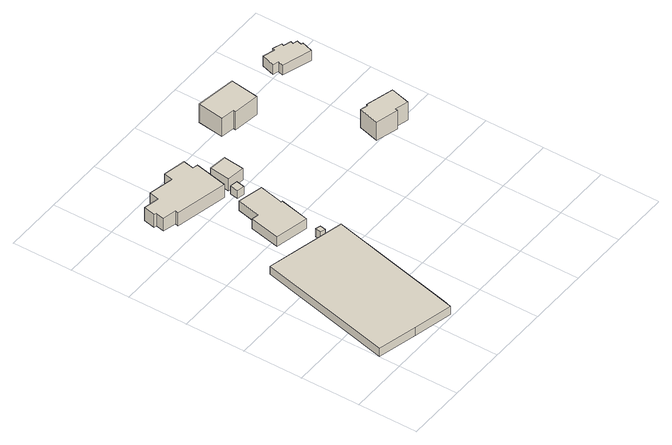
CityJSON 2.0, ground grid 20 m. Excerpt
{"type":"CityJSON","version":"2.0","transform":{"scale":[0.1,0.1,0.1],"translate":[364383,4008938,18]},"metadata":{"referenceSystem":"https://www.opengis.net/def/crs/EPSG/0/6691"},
"CityObjects":{
"building1":{"type":"Building","attributes":{"枝番":1,"利根川水系渡良瀬川洪水浸水想定区域（想定最大規模）.規模":"L2","利根川水系渡良瀬川洪水浸水想定区域（想定最大規模）.浸水ランク":"2","利根川水系渡良瀬川洪水浸水想定区域（想定最大規模）.浸水深":0.83,"利根川水系渡良瀬川洪水浸水想定区域（想定最大規模）.継続時間":6.7,"利根川水系利根川洪水浸水想定区域（計画規模）.規模":"L1","利根川水系利根川洪水浸水想定区域（計画規模）.浸水ランク":"3","利根川水系利根川洪水浸水想定区域（計画規模）.浸水深":3.23,"利根川水系利根川洪水浸水想定区域（想定最大規模）.規模":"L2","利根川水系利根川洪水浸水想定区域（想定最大規模）.浸水ランク":"3","利根川水系利根川洪水浸水想定区域（想定最大規模）.浸水深":4.73,"BuildingDetails.prefecture":"10","BuildingDetails.city":"10207"},"geometry":[{"type":"Solid","lod":"1","boundaries":[[[[0,1,2,3,4,5]],[[4,6,7,5]],[[3,8,6,4]],[[2,9,8,3]],[[1,10,9,2]],[[0,11,10,1]],[[5,7,11,0]],[[6,8,9,10,11,7]]]]}]},
"building2":{"type":"Building","attributes":{"枝番":1,"利根川水系渡良瀬川洪水浸水想定区域（想定最大規模）.規模":"L2","利根川水系利根川洪水浸水想定区域（計画規模）.規模":"L1","利根川水系利根川洪水浸水想定区域（計画規模）.浸水ランク":"2","利根川水系利根川洪水浸水想定区域（計画規模）.浸水深":1.93,"利根川水系利根川洪水浸水想定区域（想定最大規模）.規模":"L2","利根川水系利根川洪水浸水想定区域（想定最大規模）.浸水ランク":"3","利根川水系利根川洪水浸水想定区域（想定最大規模）.浸水深":3.42,"usage":"411","measuredHeight":7.1,"BuildingDetails.prefecture":"10","BuildingDetails.city":"10207","BuildingDetails.surveyYear":2016},"geometry":[{"type":"Solid","lod":"1","boundaries":[[[[12,13,14,15,16,17,18,19,20,21,22,23,24,25]],[[24,26,27,25]],[[23,28,26,24]],[[22,29,28,23]],[[21,30,29,22]],[[20,31,30,21]],[[19,32,31,20]],[[18,33,32,19]],[[17,34,33,18]],[[16,35,34,17]],[[15,36,35,16]],[[14,37,36,15]],[[13,38,37,14]],[[12,39,38,13]],[[25,27,39,12]],[[26,28,29,30,31,32,33,34,35,36,37,38,39,27]]]]}]},
"building3":{"type":"Building","attributes":{"枝番":1,"利根川水系渡良瀬川洪水浸水想定区域（想定最大規模）.規模":"L2","利根川水系渡良瀬川洪水浸水想定区域（想定最大規模）.浸水ランク":"2","利根川水系渡良瀬川洪水浸水想定区域（想定最大規模）.浸水深":0.73,"利根川水系渡良瀬川洪水浸水想定区域（想定最大規模）.継続時間":6.3,"利根川水系利根川洪水浸水想定区域（計画規模）.規模":"L1","利根川水系利根川洪水浸水想定区域（計画規模）.浸水ランク":"3","利根川水系利根川洪水浸水想定区域（計画規模）.浸水深":3.13,"利根川水系利根川洪水浸水想定区域（想定最大規模）.規模":"L2","利根川水系利根川洪水浸水想定区域（想定最大規模）.浸水ランク":"3","利根川水系利根川洪水浸水想定区域（想定最大規模）.浸水深":4.62,"BuildingDetails.prefecture":"10","BuildingDetails.city":"10207"},"geometry":[{"type":"Solid","lod":"1","boundaries":[[[[40,41,42,43]],[[42,44,45,43]],[[41,46,44,42]],[[40,47,46,41]],[[43,45,47,40]],[[44,46,47,45]]]]}]},
"building4":{"type":"Building","attributes":{"枝番":1,"利根川水系渡良瀬川洪水浸水想定区域（想定最大規模）.規模":"L2","利根川水系渡良瀬川洪水浸水想定区域（想定最大規模）.浸水ランク":"1","利根川水系渡良瀬川洪水浸水想定区域（想定最大規模）.浸水深":0.13,"利根川水系利根川洪水浸水想定区域（計画規模）.規模":"L1","利根川水系利根川洪水浸水想定区域（計画規模）.浸水ランク":"2","利根川水系利根川洪水浸水想定区域（計画規模）.浸水深":2.53,"利根川水系利根川洪水浸水想定区域（想定最大規模）.規模":"L2","利根川水系利根川洪水浸水想定区域（想定最大規模）.浸水ランク":"3","利根川水系利根川洪水浸水想定区域（想定最大規模）.浸水深":4.03,"usage":"411","measuredHeight":4.5,"BuildingDetails.prefecture":"10","BuildingDetails.city":"10207","BuildingDetails.surveyYear":2016},"geometry":[{"type":"Solid","lod":"1","boundaries":[[[[48,49,50,51,52,53,54,55]],[[54,56,57,55]],[[53,58,56,54]],[[52,59,58,53]],[[51,60,59,52]],[[50,61,60,51]],[[49,62,61,50]],[[48,63,62,49]],[[55,57,63,48]],[[56,58,59,60,61,62,63,57]]]]}]},
"building5":{"type":"Building","attributes":{"枝番":1,"利根川水系渡良瀬川洪水浸水想定区域（想定最大規模）.規模":"L2","利根川水系渡良瀬川洪水浸水想定区域（想定最大規模）.浸水ランク":"1","利根川水系渡良瀬川洪水浸水想定区域（想定最大規模）.浸水深":0.03,"利根川水系利根川洪水浸水想定区域（計画規模）.規模":"L1","利根川水系利根川洪水浸水想定区域（計画規模）.浸水ランク":"2","利根川水系利根川洪水浸水想定区域（計画規模）.浸水深":2.13,"利根川水系利根川洪水浸水想定区域（想定最大規模）.規模":"L2","利根川水系利根川洪水浸水想定区域（想定最大規模）.浸水ランク":"3","利根川水系利根川洪水浸水想定区域（想定最大規模）.浸水深":3.62,"usage":"411","BuildingDetails.prefecture":"10","BuildingDetails.city":"10207","BuildingDetails.surveyYear":2016},"geometry":[{"type":"Solid","lod":"1","boundaries":[[[[64,65,66,67]],[[66,68,69,67]],[[65,70,68,66]],[[64,71,70,65]],[[67,69,71,64]],[[68,70,71,69]]]]}]},
"building6":{"type":"Building","attributes":{"枝番":1,"利根川水系渡良瀬川洪水浸水想定区域（想定最大規模）.規模":"L2","利根川水系渡良瀬川洪水浸水想定区域（想定最大規模）.浸水ランク":"1","利根川水系渡良瀬川洪水浸水想定区域（想定最大規模）.浸水深":0.26,"利根川水系利根川洪水浸水想定区域（計画規模）.規模":"L1","利根川水系利根川洪水浸水想定区域（計画規模）.浸水ランク":"2","利根川水系利根川洪水浸水想定区域（計画規模）.浸水深":2.43,"利根川水系利根川洪水浸水想定区域（想定最大規模）.規模":"L2","利根川水系利根川洪水浸水想定区域（想定最大規模）.浸水ランク":"3","利根川水系利根川洪水浸水想定区域（想定最大規模）.浸水深":3.92,"usage":"451","measuredHeight":5,"BuildingDetails.prefecture":"10","BuildingDetails.city":"10207","BuildingDetails.surveyYear":2016},"geometry":[{"type":"Solid","lod":"1","boundaries":[[[[72,73,74,75]],[[74,76,77,75]],[[73,78,76,74]],[[72,79,78,73]],[[75,77,79,72]],[[76,78,79,77]]]]}]},
"building7":{"type":"Building","attributes":{"枝番":1,"利根川水系渡良瀬川洪水浸水想定区域（想定最大規模）.規模":"L2","利根川水系渡良瀬川洪水浸水想定区域（想定最大規模）.浸水ランク":"1","利根川水系渡良瀬川洪水浸水想定区域（想定最大規模）.浸水深":0.07,"利根川水系利根川洪水浸水想定区域（計画規模）.規模":"L1","利根川水系利根川洪水浸水想定区域（計画規模）.浸水ランク":"2","利根川水系利根川洪水浸水想定区域（計画規模）.浸水深":2.43,"利根川水系利根川洪水浸水想定区域（想定最大規模）.規模":"L2","利根川水系利根川洪水浸水想定区域（想定最大規模）.浸水ランク":"3","利根川水系利根川洪水浸水想定区域（想定最大規模）.浸水深":3.92,"usage":"411","measuredHeight":7.9,"BuildingDetails.prefecture":"10","BuildingDetails.city":"10207","BuildingDetails.surveyYear":2016},"geometry":[{"type":"Solid","lod":"1","boundaries":[[[[80,81,82,83,84,85]],[[84,86,87,85]],[[83,88,86,84]],[[82,89,88,83]],[[81,90,89,82]],[[80,91,90,81]],[[85,87,91,80]],[[86,88,89,90,91,87]]]]}]},
"building8":{"type":"Building","attributes":{"枝番":1,"利根川水系渡良瀬川洪水浸水想定区域（想定最大規模）.規模":"L2","利根川水系渡良瀬川洪水浸水想定区域（想定最大規模）.浸水ランク":"1","利根川水系渡良瀬川洪水浸水想定区域（想定最大規模）.浸水深":0.24,"利根川水系利根川洪水浸水想定区域（計画規模）.規模":"L1","利根川水系利根川洪水浸水想定区域（計画規模）.浸水ランク":"2","利根川水系利根川洪水浸水想定区域（計画規模）.浸水深":2.63,"利根川水系利根川洪水浸水想定区域（想定最大規模）.規模":"L2","利根川水系利根川洪水浸水想定区域（想定最大規模）.浸水ランク":"3","利根川水系利根川洪水浸水想定区域（想定最大規模）.浸水深":4.13,"usage":"411","measuredHeight":7.5,"BuildingDetails.prefecture":"10","BuildingDetails.city":"10207","BuildingDetails.surveyYear":2016},"geometry":[{"type":"Solid","lod":"1","boundaries":[[[[92,93,94,95,96,97,98,99]],[[98,100,101,99]],[[97,102,100,98]],[[96,103,102,97]],[[95,104,103,96]],[[94,105,104,95]],[[93,106,105,94]],[[92,107,106,93]],[[99,101,107,92]],[[100,102,103,104,105,106,107,101]]]]}]},
"building9":{"type":"Building","attributes":{"枝番":1,"利根川水系渡良瀬川洪水浸水想定区域（想定最大規模）.規模":"L2","利根川水系渡良瀬川洪水浸水想定区域（想定最大規模）.浸水ランク":"1","利根川水系渡良瀬川洪水浸水想定区域（想定最大規模）.浸水深":0.38,"利根川水系利根川洪水浸水想定区域（計画規模）.規模":"L1","利根川水系利根川洪水浸水想定区域（計画規模）.浸水ランク":"2","利根川水系利根川洪水浸水想定区域（計画規模）.浸水深":2.73,"利根川水系利根川洪水浸水想定区域（想定最大規模）.規模":"L2","利根川水系利根川洪水浸水想定区域（想定最大規模）.浸水ランク":"3","利根川水系利根川洪水浸水想定区域（想定最大規模）.浸水深":4.22,"usage":"411","measuredHeight":4.4,"BuildingDetails.prefecture":"10","BuildingDetails.city":"10207","BuildingDetails.surveyYear":2016},"geometry":[{"type":"Solid","lod":"1","boundaries":[[[[108,109,110,111,112,113,114,115,116,117,118,119,120,121]],[[120,122,123,121]],[[119,124,122,120]],[[118,125,124,119]],[[117,126,125,118]],[[116,127,126,117]],[[115,128,127,116]],[[114,129,128,115]],[[113,130,129,114]],[[112,131,130,113]],[[111,132,131,112]],[[110,133,132,111]],[[109,134,133,110]],[[108,135,134,109]],[[121,123,135,108]],[[122,124,125,126,127,128,129,130,131,132,133,134,135,123]]]]}]}
},
"vertices":[
[3,72,6],[112,529,6],[376,466,6],[274,38,6],[267,9,6],[136,40,6],[267,9,36],[136,40,36],[274,38,36],[376,466,36],[112,529,36],[3,72,36],
[119,852,19],[121,863,19],[77,873,19],[83,902,19],[74,904,19],[83,944,19],[135,933,19],[143,967,19],[226,949,19],[233,980,19],[308,964,19],[301,929,19],[318,925,19],[294,814,19],[318,925,68],[294,814,68],[301,929,68],[308,964,68],[233,980,68],[226,949,68],[143,967,68],[135,933,68],[83,944,68],[74,904,68],[83,902,68],[77,873,68],[121,863,68],[119,852,68],
[310,491,11],[314,511,11],[331,507,11],[327,487,11],[331,507,41],[327,487,41],[314,511,41],[310,491,41],
[214,576,13],[236,678,13],[260,673,13],[278,752,13],[362,733,13],[344,652,13],[348,651,13],[326,551,13],[348,651,49],[326,551,49],[344,652,49],[362,733,49],[278,752,49],[260,673,49],[236,678,49],[214,576,49],
[314,782,16],[319,811,16],[345,807,16],[339,777,16],[345,807,46],[339,777,46],[319,811,46],[314,782,46],
[326,823,16],[335,891,16],[395,884,16],[387,815,16],[395,884,61],[387,815,61],[335,891,61],[326,823,61],
[550,955,17],[551,963,17],[504,970,17],[517,1058,17],[652,1038,17],[638,942,17],[652,1038,86],[638,942,86],[517,1058,86],[504,970,86],[551,963,86],[550,955,86],
[824,591,14],[821,582,14],[746,602,14],[765,671,14],[790,664,14],[792,670,14],[886,645,14],[868,579,14],[886,645,83],[868,579,83],[792,670,83],[790,664,83],[765,671,83],[746,602,83],[821,582,83],[824,591,83],
[820,982,14],[826,999,14],[807,1005,14],[821,1050,14],[861,1037,14],[864,1046,14],[895,1036,14],[892,1028,14],[917,1020,14],[915,1011,14],[930,1007,14],[925,991,14],[932,988,14],[920,950,14],[932,988,51],[920,950,51],[925,991,51],[930,1007,51],[915,1011,51],[917,1020,51],[892,1028,51],[895,1036,51],[864,1046,51],[861,1037,51],[821,1050,51],[807,1005,51],[826,999,51],[820,982,51]
]}
